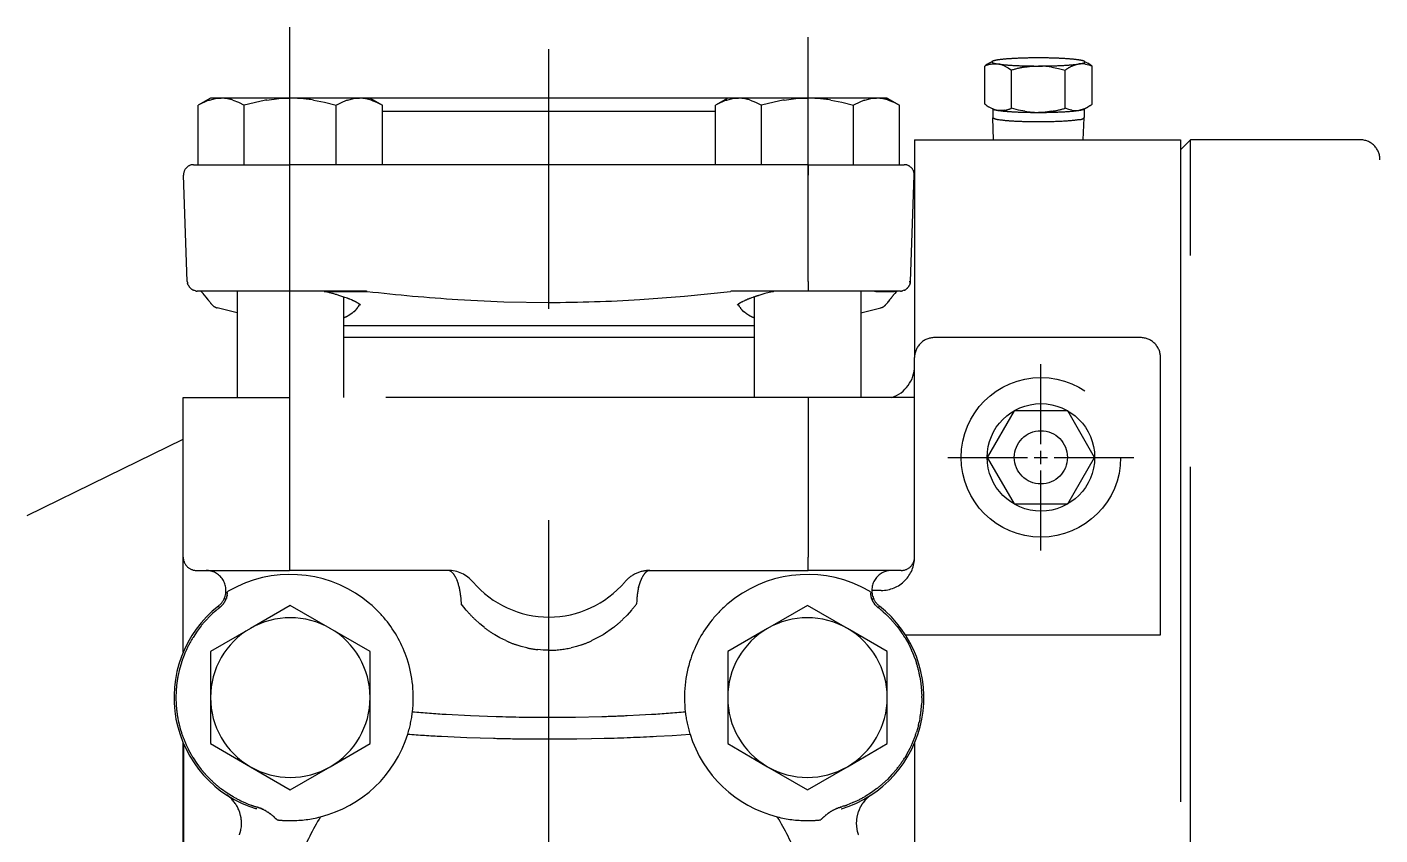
# Model space of a CAD drawing. Header units: inches. Extents: x 402 to 1066, y -128 to 290.
# Drawn here: x 688.72 to 696.73, y 230.19 to 234.97 of the extents above; entities that cross this region are included whole.
import ezdxf

# ---------------------------------------------------------------- set-up
doc = ezdxf.new("R2010")
doc.units = ezdxf.units.IN
doc.header["$MEASUREMENT"] = 0
doc.linetypes.add('HIDDEN', pattern=[0.375, 0.25, -0.125])
doc.layers.get('0').update_dxf_attribs({"color": 10})

msp = doc.modelspace()

# ---------------------------------------------------------------- linework, layer by layer
at = {"color": 1, "linetype": 'HIDDEN', "ltscale": 10}
for p, q in [((690.2746, 234.97273), (690.2746, 232.46134)), ((691.80913, 229.55516), (691.80913, 234.84246)), ((693.34367, 233.46814), (693.34367, 234.91293)), ((694.43401, 234.77), (694.41409, 234.75867)), ((694.97851, 234.77), (694.99844, 234.75867)), ((695.00488, 234.75487), (694.99844, 234.75867)), ((694.39472, 234.74646), (694.38822, 234.74185)), ((694.38822, 234.51649), (694.38822, 234.74185)), ((694.4011, 234.75073), (694.39472, 234.74646)), ((694.42758, 234.75382), (694.44786, 234.75572)), ((694.44786, 234.75572), (694.46773, 234.75436)), ((694.50789, 234.7417), (694.52706, 234.73133)), ((694.52706, 234.73133), (694.54724, 234.71785)), ((694.54724, 234.49248), (694.54724, 234.71785)), ((694.62594, 234.73576), (694.66652, 234.74071)), ((694.66652, 234.74071), (694.70627, 234.74236)), ((694.78658, 234.73576), (694.82492, 234.72828)), ((694.82492, 234.72828), (694.86528, 234.71785)), ((694.86528, 234.49248), (694.86528, 234.71785)), ((694.90463, 234.7417), (694.92492, 234.74971)), ((694.92492, 234.74971), (694.94479, 234.75436)), ((694.98495, 234.75382), (695.00412, 234.74924)), ((695.00412, 234.74924), (695.0243, 234.74185)), ((695.01143, 234.75073), (695.00488, 234.75487)), ((695.0243, 234.51649), (695.0243, 234.74185)), ((689.80636, 234.55224), (689.73332, 234.51007)), ((689.80074, 234.54088), (689.83554, 234.54942)), ((689.86963, 234.55224), (689.80636, 234.55224)), ((689.83554, 234.54942), (689.86963, 234.55224)), ((690.27853, 234.55224), (689.86963, 234.55224)), ((689.93851, 234.54087), (689.97135, 234.52801)), ((689.97135, 234.52801), (690.00593, 234.51007)), ((690.14076, 234.54088), (690.21035, 234.54942)), ((690.21035, 234.54942), (690.27853, 234.55224)), ((690.68744, 234.55224), (690.27853, 234.55224)), ((690.41631, 234.54087), (690.48198, 234.52801)), ((690.48198, 234.52801), (690.55114, 234.51007)), ((690.61856, 234.54088), (690.65335, 234.54942)), ((690.65335, 234.54942), (690.68744, 234.55224)), ((690.7507, 234.55224), (690.68744, 234.55224)), ((690.7507, 234.55224), (690.82374, 234.51007)), ((692.86757, 234.55224), (690.7507, 234.55224)), ((690.75633, 234.54088), (690.78917, 234.52801)), ((690.78917, 234.52801), (690.82374, 234.51007)), ((692.86757, 234.55224), (692.79453, 234.51007)), ((692.86194, 234.54088), (692.89674, 234.54942)), ((692.93083, 234.55224), (692.86757, 234.55224)), ((692.89674, 234.54942), (692.93083, 234.55224)), ((693.33974, 234.55224), (692.93083, 234.55224)), ((692.99972, 234.54087), (693.03256, 234.52801)), ((693.03256, 234.52801), (693.06713, 234.51007)), ((693.20196, 234.54088), (693.27156, 234.54942)), ((693.27156, 234.54942), (693.33974, 234.55224)), ((693.74864, 234.55224), (693.33974, 234.55224)), ((693.47752, 234.54087), (693.54319, 234.52801)), ((693.54319, 234.52801), (693.61234, 234.51007)), ((693.67976, 234.54088), (693.71456, 234.54942)), ((693.71456, 234.54942), (693.74864, 234.55224)), ((693.8119, 234.55224), (693.74864, 234.55224)), ((693.8119, 234.55224), (693.88494, 234.51007)), ((693.81753, 234.54087), (693.85037, 234.52801)), ((693.85037, 234.52801), (693.88494, 234.51007)), ((689.73332, 234.15877), (689.73332, 234.51007)), ((690.00593, 234.15877), (690.00593, 234.51007)), ((690.55114, 234.15877), (690.55114, 234.51007)), ((690.82374, 234.15877), (690.82374, 234.51007)), ((692.79453, 234.47354), (690.82374, 234.47354)), ((692.79453, 234.15877), (692.79453, 234.51007)), ((693.06713, 234.15877), (693.06713, 234.51007)), ((693.61234, 234.15877), (693.61234, 234.51007)), ((693.88494, 234.15877), (693.88494, 234.51007)), ((694.39471, 234.51189), (694.38822, 234.51649)), ((694.40107, 234.50762), (694.39471, 234.51189)), ((694.43401, 234.48834), (694.41409, 234.49967)), ((694.42761, 234.49262), (694.41409, 234.49967)), ((694.4408, 234.48704), (694.42761, 234.49262)), ((694.43634, 234.4872), (694.43634, 234.4371)), ((694.4876, 234.47862), (694.46773, 234.47998)), ((694.50787, 234.48051), (694.4876, 234.47862)), ((694.58761, 234.48205), (694.54724, 234.49248)), ((694.62595, 234.47457), (694.58761, 234.48205)), ((694.74599, 234.46961), (694.70627, 234.46797)), ((694.78654, 234.47456), (694.74599, 234.46961)), ((694.88547, 234.48509), (694.86528, 234.49248)), ((694.90463, 234.48051), (694.88547, 234.48509)), ((694.95819, 234.48275), (694.94479, 234.47998)), ((694.97172, 234.48704), (694.95819, 234.48275)), ((694.97618, 234.4872), (694.97618, 234.4371)), ((694.97851, 234.48834), (694.99844, 234.49967)), ((695.00489, 234.50347), (694.99844, 234.49967)), ((695.01144, 234.50762), (695.00489, 234.50347)), ((694.44052, 234.30632), (694.43644, 234.43647)), ((694.972, 234.30632), (694.97609, 234.43647)), ((693.97322, 234.30632), (693.97322, 233.0177)), ((693.97322, 234.30632), (695.54711, 234.30632)), ((695.54711, 234.24729), (695.60613, 234.30632)), ((695.54711, 234.30632), (695.54711, 234.24729)), ((695.60613, 229.8706), (695.60613, 234.30632)), ((696.60948, 234.30632), (695.60613, 234.30632)), ((695.54711, 234.24729), (695.54711, 232.88982)), ((689.70616, 234.15877), (689.73332, 234.15877)), ((689.73332, 234.15877), (689.83383, 234.15877)), ((689.83383, 234.15877), (690.00593, 234.15877)), ((690.00593, 234.15877), (690.2746, 234.15877)), ((690.2746, 234.15877), (690.2746, 234.09769)), ((690.55114, 234.15877), (690.2746, 234.15877)), ((690.82374, 234.15877), (690.55114, 234.15877)), ((692.79453, 234.15877), (690.82374, 234.15877)), ((693.06713, 234.15877), (692.79453, 234.15877)), ((693.34367, 234.15877), (693.06713, 234.15877)), ((693.34367, 234.15877), (693.61234, 234.15877)), ((693.34367, 234.15877), (693.34367, 234.09769)), ((693.61234, 234.15877), (693.78443, 234.15877)), ((693.78443, 234.15877), (693.88494, 234.15877)), ((693.88494, 234.15877), (693.91211, 234.15877)), ((689.66916, 233.46814), (689.64718, 234.09769)), ((693.94911, 233.46814), (693.9711, 234.09769)), ((689.6726, 233.45114), (689.67073, 233.45713)), ((689.67471, 233.44621), (689.6726, 233.45114)), ((689.68413, 233.43209), (689.68032, 233.43685)), ((689.68763, 233.42842), (689.68413, 233.43209)), ((689.71086, 233.41409), (689.70582, 233.41606)), ((689.71697, 233.41239), (689.71086, 233.41409)), ((689.77201, 233.41117), (689.72815, 233.41117)), ((689.75128, 233.40908), (689.74944, 233.41117)), ((689.75316, 233.40692), (689.75128, 233.40908)), ((689.86062, 233.41117), (689.77201, 233.41117)), ((690.2746, 233.41117), (689.86062, 233.41117)), ((689.96375, 233.41117), (689.96375, 233.28232)), ((690.2746, 233.46814), (690.2746, 233.44487)), ((690.2746, 233.44487), (690.2746, 233.43609)), ((690.2746, 233.43609), (690.2746, 233.42833)), ((690.2746, 233.42833), (690.2746, 233.41658)), ((690.2746, 233.41658), (690.2746, 233.41388)), ((690.2746, 233.41388), (690.2746, 233.41117)), ((690.46334, 233.41117), (690.2746, 233.41117)), ((690.67894, 233.41117), (690.46334, 233.41117)), ((690.46551, 233.41115), (690.46334, 233.41117)), ((690.46774, 233.41105), (690.46551, 233.41115)), ((690.47445, 233.41041), (690.47225, 233.41068)), ((690.47618, 233.41014), (690.47445, 233.41041)), ((690.48307, 233.4086), (690.47997, 233.40936)), ((690.48613, 233.40785), (690.48307, 233.4086)), ((690.48344, 233.40911), (690.48527, 233.40942)), ((690.48527, 233.40942), (690.73344, 233.40942)), ((692.61098, 233.38137), (692.88483, 233.40942)), ((693.15493, 233.41117), (692.93933, 233.41117)), ((693.13084, 233.40752), (693.08647, 233.3958)), ((693.13648, 233.40909), (693.13813, 233.40932)), ((693.14642, 233.4107), (693.14307, 233.41026)), ((693.34367, 233.41117), (693.15493, 233.41117)), ((693.34367, 233.46814), (693.34367, 233.44487)), ((693.34367, 233.44487), (693.34367, 233.43609)), ((693.34367, 233.43609), (693.34367, 233.42833)), ((693.34367, 233.42833), (693.34367, 233.41658)), ((693.34367, 233.41658), (693.34367, 233.41388)), ((693.34367, 233.41388), (693.34367, 233.41117)), ((693.75765, 233.41117), (693.34367, 233.41117)), ((693.65452, 233.41117), (693.65452, 233.28232)), ((693.74894, 233.40908), (693.75532, 233.40942)), ((693.75532, 233.40942), (693.85229, 233.40942)), ((693.84626, 233.41117), (693.75765, 233.41117)), ((693.86883, 233.41117), (693.84626, 233.41117)), ((693.85642, 233.39685), (693.84913, 233.38826)), ((693.85022, 233.41039), (693.85229, 233.40942)), ((693.86499, 233.40678), (693.85642, 233.39685)), ((693.89012, 233.41117), (693.86883, 233.41117)), ((693.90626, 233.41371), (693.9012, 233.41237)), ((693.91223, 233.41596), (693.90626, 233.41371)), ((693.92628, 233.42456), (693.92179, 233.42124)), ((693.93047, 233.42825), (693.92628, 233.42456)), ((693.94078, 233.46814), (693.94541, 233.46814)), ((693.94596, 233.45194), (693.94343, 233.44595)), ((693.94541, 233.46814), (693.94702, 233.46814)), ((693.94751, 233.45702), (693.94596, 233.45194)), ((693.94702, 233.46814), (693.94911, 233.46814)), ((689.78216, 233.37257), (689.76894, 233.38851)), ((689.79306, 233.35906), (689.78216, 233.37257)), ((689.80489, 233.34398), (689.80154, 233.3483)), ((689.80764, 233.34041), (689.80489, 233.34398)), ((689.82074, 233.32508), (689.81252, 233.334)), ((690.58432, 233.37978), (690.56647, 233.38553)), ((690.60114, 233.374), (690.58432, 233.37978)), ((690.59331, 233.37674), (690.59331, 233.13574)), ((690.60996, 233.37081), (690.60166, 233.37381)), ((690.61697, 233.36819), (690.60996, 233.37081)), ((690.64108, 233.35844), (690.63155, 233.36244)), ((690.65144, 233.35381), (690.64108, 233.35844)), ((690.67678, 233.34071), (690.67408, 233.34228)), ((690.67961, 233.33902), (690.67678, 233.34071)), ((690.68615, 233.33476), (690.68401, 233.33621)), ((690.68797, 233.33347), (690.68615, 233.33476)), ((690.69238, 233.33004), (690.69154, 233.33073)), ((690.69308, 233.32943), (690.69238, 233.33004)), ((690.6945, 233.32808), (690.69437, 233.3282)), ((690.69467, 233.32789), (690.6945, 233.32808)), ((691.27021, 233.3613), (691.54171, 233.34845)), ((691.54171, 233.34845), (691.80913, 233.34419)), ((692.34806, 233.3613), (692.61098, 233.38137)), ((692.92355, 233.32784), (692.92352, 233.32781)), ((692.9236, 233.32789), (692.92355, 233.32784)), ((692.92461, 233.32889), (692.9239, 233.32822)), ((692.92513, 233.32937), (692.92461, 233.32889)), ((692.93207, 233.33473), (692.93024, 233.33343)), ((692.93418, 233.33616), (692.93207, 233.33473)), ((692.94343, 233.34183), (692.93867, 233.33901)), ((692.94983, 233.34539), (692.94343, 233.34183)), ((692.96242, 233.35173), (692.95773, 233.34945)), ((692.96656, 233.35368), (692.96242, 233.35173)), ((692.98057, 233.35988), (692.9761, 233.35796)), ((692.98642, 233.36232), (692.98057, 233.35988)), ((693.00882, 233.37099), (693.00093, 233.36805)), ((693.01661, 233.37381), (693.00882, 233.37099)), ((693.02496, 233.37674), (693.02496, 233.13574)), ((693.08647, 233.3958), (693.05107, 233.3853)), ((693.80822, 233.33726), (693.80575, 233.334)), ((693.81071, 233.34051), (693.80822, 233.33726)), ((693.82011, 233.35261), (693.81655, 233.34807)), ((693.82494, 233.35872), (693.82011, 233.35261)), ((689.96375, 233.28232), (689.84503, 233.31199)), ((689.96375, 233.28232), (689.96375, 232.78162)), ((693.65452, 233.28232), (693.77324, 233.31199)), ((693.65452, 233.28232), (693.65452, 232.78162)), ((693.775, 233.31247), (693.77324, 233.31199)), ((690.59331, 233.20771), (693.02496, 233.20771)), ((690.59331, 233.13574), (690.59331, 232.78162)), ((693.02496, 233.13574), (690.59331, 233.13574)), ((693.02496, 233.13574), (693.02496, 232.78162)), ((694.44539, 233.13574), (694.09127, 233.13574)), ((695.31103, 233.13574), (694.44539, 233.13574)), ((693.97322, 232.96852), (693.97322, 233.0177)), ((695.42907, 231.37861), (695.42907, 233.0177)), ((693.97322, 232.78162), (693.97322, 232.96852)), ((694.72082, 232.50619), (694.72082, 232.97836)), ((695.54711, 232.88982), (695.54711, 229.87977)), ((689.64505, 232.78162), (690.2746, 232.78162)), ((689.64505, 232.53569), (689.64505, 232.78162)), ((693.34367, 232.78162), (690.2746, 232.78162)), ((690.2746, 232.78162), (690.2746, 232.46134)), ((693.97322, 232.78162), (693.34367, 232.78162)), ((693.34367, 232.78162), (693.34367, 232.65374)), ((693.97322, 232.52261), (693.97322, 232.78162)), ((694.5618, 232.70293), (694.40278, 232.4275)), ((694.87984, 232.70293), (694.5618, 232.70293)), ((695.03886, 232.4275), (694.87984, 232.70293)), ((693.34367, 232.65374), (693.34367, 231.83729)), ((689.19737, 232.31674), (689.64505, 232.53569)), ((689.64505, 231.83729), (689.64505, 232.53569)), ((693.97322, 231.83729), (693.97322, 232.52261)), ((690.2746, 232.46134), (690.2746, 231.83729)), ((694.72082, 232.38815), (694.72082, 232.46684)), ((694.16996, 232.4275), (694.64212, 232.4275)), ((694.40278, 232.4275), (694.5618, 232.15207)), ((694.68148, 232.4275), (694.76017, 232.4275)), ((694.79951, 232.4275), (694.87821, 232.4275)), ((694.87821, 232.4275), (695.27168, 232.4275)), ((694.87984, 232.15207), (695.03886, 232.4275)), ((688.72079, 232.08374), (689.19737, 232.31674)), ((694.72082, 231.87664), (694.72082, 232.3488)), ((694.5618, 232.15207), (694.87984, 232.15207)), ((689.64505, 231.72866), (689.64505, 231.83729)), ((690.2746, 231.83729), (690.2746, 231.80535)), ((690.2746, 231.80535), (690.2746, 231.79324)), ((693.34367, 231.8209), (693.34367, 231.83729)), ((693.34367, 231.80535), (693.34367, 231.8209)), ((693.34367, 231.78249), (693.34367, 231.80535)), ((689.64505, 231.61248), (689.64505, 231.72866)), ((689.72374, 231.75859), (689.78002, 231.75859)), ((689.78002, 231.75859), (690.2746, 231.75859)), ((690.2746, 231.79324), (690.2746, 231.78249)), ((690.2746, 231.78249), (690.2746, 231.76616)), ((690.2746, 231.76616), (690.2746, 231.76238)), ((690.2746, 231.76238), (690.2746, 231.75859)), ((691.21111, 231.75859), (690.2746, 231.75859)), ((691.25657, 231.71901), (691.26587, 231.69886)), ((692.39494, 231.75587), (692.40716, 231.75859)), ((692.40716, 231.75859), (693.34367, 231.75859)), ((693.34367, 231.77337), (693.34367, 231.78249)), ((693.34367, 231.76616), (693.34367, 231.77337)), ((693.34367, 231.75859), (693.34367, 231.76616)), ((693.83825, 231.75859), (693.34367, 231.75859)), ((693.89453, 231.75859), (693.83825, 231.75859)), ((692.33971, 231.65865), (692.35235, 231.69886)), ((693.77649, 231.64055), (693.7202, 231.64055)), ((689.64505, 231.27573), (689.64505, 231.61248)), ((689.87212, 231.54928), (689.87734, 231.55488)), ((689.87734, 231.55488), (689.88264, 231.5613)), ((689.88734, 231.56776), (689.88931, 231.57073)), ((689.88931, 231.57073), (689.89162, 231.57449)), ((689.89361, 231.57795), (689.89445, 231.57949)), ((689.89445, 231.57949), (689.89548, 231.58147)), ((689.89973, 231.59075), (689.89939, 231.58992)), ((689.8999, 231.59117), (689.89973, 231.59075)), ((689.90044, 231.59258), (689.90038, 231.59242)), ((689.9005, 231.59273), (689.90044, 231.59258)), ((689.90074, 231.59336), (689.90062, 231.59305)), ((689.90085, 231.59368), (689.90074, 231.59336)), ((689.90118, 231.59462), (689.90108, 231.59431)), ((689.90129, 231.59494), (689.90118, 231.59462)), ((689.90182, 231.59659), (689.90171, 231.59622)), ((689.90191, 231.59686), (689.90182, 231.59659)), ((689.90227, 231.59813), (689.9021, 231.5975)), ((689.90246, 231.59879), (689.90227, 231.59813)), ((689.90295, 231.60074), (689.90279, 231.60009)), ((689.9031, 231.60139), (689.90295, 231.60074)), ((689.90388, 231.60532), (689.90365, 231.60402)), ((689.9041, 231.60666), (689.90388, 231.60532)), ((689.90453, 231.61018), (689.90445, 231.60932)), ((689.90458, 231.61065), (689.90453, 231.61018)), ((689.90464, 231.62539), (689.90483, 231.62237)), ((689.90477, 231.61309), (689.9047, 231.61199)), ((689.90486, 231.61467), (689.90477, 231.61309)), ((689.90483, 231.62237), (689.90491, 231.62003)), ((691.28683, 231.6122), (691.2898, 231.56186)), ((691.30541, 231.54157), (691.2898, 231.56186)), ((693.71344, 231.62237), (693.71336, 231.62003)), ((693.71341, 231.61467), (693.7135, 231.61309)), ((693.71363, 231.62539), (693.71344, 231.62237)), ((693.7135, 231.61309), (693.71358, 231.61199)), ((693.71369, 231.61065), (693.71374, 231.61019)), ((693.71374, 231.61019), (693.71382, 231.60932)), ((693.71417, 231.60666), (693.71439, 231.60532)), ((693.71439, 231.60532), (693.71462, 231.60402)), ((693.71517, 231.60139), (693.71532, 231.60074)), ((693.71532, 231.60074), (693.71548, 231.60009)), ((693.71581, 231.59879), (693.716, 231.59813)), ((693.716, 231.59813), (693.71617, 231.5975)), ((693.71636, 231.59686), (693.71644, 231.5966)), ((693.71644, 231.5966), (693.71656, 231.59622)), ((693.71698, 231.59494), (693.71706, 231.59472)), ((693.71706, 231.59472), (693.7172, 231.59431)), ((693.71742, 231.59368), (693.71753, 231.59336)), ((693.71753, 231.59336), (693.71765, 231.59305)), ((693.71777, 231.59273), (693.71782, 231.59258)), ((693.71782, 231.59258), (693.71788, 231.59242)), ((693.71837, 231.59117), (693.7188, 231.59011)), ((693.7188, 231.59011), (693.71939, 231.58869)), ((693.72335, 231.58043), (693.7228, 231.58149)), ((693.72372, 231.57972), (693.72335, 231.58043)), ((693.72571, 231.57613), (693.72467, 231.57797)), ((693.72665, 231.57451), (693.72571, 231.57613)), ((693.74046, 231.55537), (693.73561, 231.56128)), ((693.74615, 231.54925), (693.74046, 231.55537)), ((689.81914, 231.50357), (689.80615, 231.49124)), ((689.83258, 231.51568), (689.81914, 231.50357)), ((689.84992, 231.53038), (689.84626, 231.52736)), ((689.85321, 231.53305), (689.84992, 231.53038)), ((689.85493, 231.54538), (689.85303, 231.5478)), ((689.85635, 231.54358), (689.85493, 231.54538)), ((689.86023, 231.53866), (689.85635, 231.54358)), ((689.86634, 231.54378), (689.86807, 231.54535)), ((689.86807, 231.54535), (689.86927, 231.54648)), ((690.27889, 231.55192), (690.04281, 231.41561)), ((690.51497, 231.41561), (690.27889, 231.55192)), ((691.31987, 231.52395), (691.30541, 231.54157)), ((692.27228, 231.49471), (692.24734, 231.46951)), ((692.2984, 231.52394), (692.27228, 231.49471)), ((693.33938, 231.55192), (693.1033, 231.41561)), ((693.57546, 231.41561), (693.33938, 231.55192)), ((693.74972, 231.5458), (693.74901, 231.54647)), ((693.75046, 231.54511), (693.74972, 231.5458)), ((693.75157, 231.5441), (693.7512, 231.54445)), ((693.75194, 231.54378), (693.75157, 231.5441)), ((693.76192, 231.54358), (693.75804, 231.53866)), ((693.76334, 231.54538), (693.76192, 231.54358)), ((693.76524, 231.5478), (693.76334, 231.54538)), ((693.76537, 231.53281), (693.7693, 231.5296)), ((693.7693, 231.5296), (693.77261, 231.52686)), ((693.78687, 231.51465), (693.80085, 231.50198)), ((693.80085, 231.50198), (693.81438, 231.48901)), ((689.72704, 231.39876), (689.70289, 231.36233)), ((689.75063, 231.43002), (689.72704, 231.39876)), ((690.04281, 231.41561), (689.80673, 231.27931)), ((690.75106, 231.27931), (690.51497, 231.41561)), ((691.39988, 231.44314), (691.37092, 231.46951)), ((691.42719, 231.42081), (691.39988, 231.44314)), ((692.19108, 231.42081), (692.1294, 231.37819)), ((693.1033, 231.41561), (692.86722, 231.27931)), ((693.81154, 231.27931), (693.57546, 231.41561)), ((693.86973, 231.42739), (693.88275, 231.41044)), ((693.88275, 231.41044), (693.89441, 231.39426)), ((691.51934, 231.36069), (691.48841, 231.37848)), ((691.55421, 231.34323), (691.51934, 231.36069)), ((691.64506, 231.30945), (691.61493, 231.31888)), ((692.00333, 231.31887), (691.97191, 231.30908)), ((692.1294, 231.37819), (692.06406, 231.34323)), ((693.91704, 231.35963), (693.93863, 231.32158)), ((693.91888, 231.37861), (694.45879, 231.37861)), ((693.93863, 231.32158), (693.95587, 231.28633)), ((694.45879, 231.37861), (695.42907, 231.37861)), ((689.65518, 231.26983), (689.64764, 231.25117)), ((689.66373, 231.28923), (689.65518, 231.26983)), ((689.80673, 231.27931), (689.80673, 231.00671)), ((690.75106, 231.00671), (690.75106, 231.27931)), ((691.67816, 231.30102), (691.64506, 231.30945)), ((691.77473, 231.28743), (691.74318, 231.29011)), ((691.80913, 231.28643), (691.77473, 231.28743)), ((691.97191, 231.30908), (691.9401, 231.30102)), ((692.86722, 231.27931), (692.86722, 231.00671)), ((693.81154, 231.00671), (693.81154, 231.27931)), ((693.97182, 231.24808), (693.97842, 231.23004)), ((689.62298, 231.17411), (689.61346, 231.131)), ((689.63388, 231.21213), (689.62298, 231.17411)), ((693.97842, 231.23004), (693.98537, 231.20905)), ((689.60585, 231.07928), (689.60482, 231.06896)), ((689.60706, 231.0897), (689.60585, 231.07928)), ((694.00522, 231.12871), (694.01116, 231.08997)), ((694.01116, 231.08997), (694.01514, 231.04646)), ((689.60322, 231.0482), (689.60196, 231.00419)), ((689.60196, 231.00419), (689.60327, 230.96467)), ((689.80673, 231.00671), (689.80673, 230.73411)), ((690.75106, 230.73411), (690.75106, 231.00671)), ((692.86722, 231.00671), (692.86722, 230.73411)), ((693.81154, 230.73411), (693.81154, 231.00671)), ((694.01632, 231.00518), (694.01597, 230.98473)), ((694.01604, 231.02581), (694.01617, 231.02069)), ((694.01617, 231.02069), (694.01626, 231.0155)), ((694.01597, 230.98473), (694.01498, 230.96389)), ((689.61359, 230.88175), (689.61536, 230.87266)), ((689.61536, 230.87266), (689.61774, 230.86134)), ((689.62252, 230.84106), (689.62789, 230.82105)), ((691.20217, 230.90772), (691.34559, 230.90021)), ((691.34559, 230.90021), (691.49636, 230.89471)), ((691.80916, 230.89026), (691.96752, 230.89139)), ((691.96752, 230.89139), (692.12194, 230.89472)), ((692.27249, 230.9002), (692.34471, 230.90369)), ((692.34471, 230.90369), (692.41613, 230.90772)), ((693.99586, 230.84156), (693.99047, 230.82149)), ((694.00256, 230.87091), (694.0006, 230.86166)), ((694.00471, 230.88187), (694.00256, 230.87091)), ((689.62789, 230.82105), (689.63396, 230.80093)), ((691.17279, 230.77766), (691.32312, 230.77081)), ((691.32312, 230.77081), (691.48119, 230.7658)), ((691.64394, 230.76275), (691.72881, 230.76197)), ((691.72881, 230.76197), (691.80916, 230.76173)), ((691.9744, 230.76276), (692.06108, 230.76412)), ((692.06108, 230.76412), (692.13712, 230.7658)), ((692.44552, 230.77766), (692.53933, 230.78312)), ((692.53933, 230.78312), (692.64431, 230.79048)), ((693.99047, 230.82149), (693.98453, 230.80175)), ((689.64505, 230.03249), (689.64505, 230.73769)), ((689.64898, 228.22433), (689.64898, 230.7286)), ((689.66417, 230.7232), (689.67375, 230.70333)), ((689.67375, 230.70333), (689.68282, 230.68589)), ((689.80673, 230.73411), (690.04281, 230.5978)), ((690.51497, 230.5978), (690.75106, 230.73411)), ((692.86722, 230.73411), (693.1033, 230.5978)), ((693.57546, 230.5978), (693.81154, 230.73411)), ((693.94566, 230.70559), (693.9363, 230.68744)), ((693.95467, 230.72447), (693.94566, 230.70559)), ((693.97322, 230.73769), (693.97322, 228.21524)), ((689.70377, 230.6497), (689.72562, 230.61668)), ((689.72562, 230.61668), (689.75218, 230.58149)), ((690.04281, 230.5978), (690.27889, 230.4615)), ((690.27889, 230.4615), (690.51497, 230.5978)), ((693.1033, 230.5978), (693.33938, 230.4615)), ((693.33938, 230.4615), (693.57546, 230.5978)), ((693.9211, 230.66052), (693.91572, 230.65164)), ((693.92629, 230.66939), (693.9211, 230.66052)), ((689.7791, 230.55015), (689.79334, 230.53502)), ((689.79334, 230.53502), (689.80789, 230.5205)), ((693.83967, 230.55068), (693.81248, 230.52253)), ((693.86802, 230.58389), (693.83967, 230.55068)), ((689.87084, 230.46658), (689.90452, 230.44271)), ((689.90452, 230.44271), (689.93975, 230.42085)), ((693.71804, 230.44559), (693.68104, 230.42232)), ((693.7499, 230.46846), (693.71804, 230.44559)), ((689.90267, 230.43), (689.90189, 230.43052)), ((689.90345, 230.42948), (689.90267, 230.43)), ((689.91782, 230.41876), (689.905, 230.42843)), ((689.92851, 230.40919), (689.91782, 230.41876)), ((690.01366, 230.3839), (690.03035, 230.37705)), ((690.03035, 230.37705), (690.04727, 230.37063)), ((690.06432, 230.36468), (690.06883, 230.36318)), ((690.06883, 230.36318), (690.07289, 230.36187)), ((690.08363, 230.35854), (690.08446, 230.35827)), ((690.08446, 230.35827), (690.08575, 230.35785)), ((690.0868, 230.35748), (690.08733, 230.3573)), ((690.08733, 230.3573), (690.08786, 230.35711)), ((690.0889, 230.35674), (690.08943, 230.35655)), ((690.08943, 230.35655), (690.08995, 230.35637)), ((690.09415, 230.35484), (690.09623, 230.35405)), ((690.09623, 230.35405), (690.09831, 230.35324)), ((693.52412, 230.35484), (693.52671, 230.35579)), ((693.52671, 230.35579), (693.52832, 230.35637)), ((693.52937, 230.35674), (693.52982, 230.3569)), ((693.52982, 230.3569), (693.53042, 230.35711)), ((693.53147, 230.35748), (693.532, 230.35766)), ((693.532, 230.35766), (693.53252, 230.35785)), ((693.53464, 230.35854), (693.5357, 230.35887)), ((693.5357, 230.35887), (693.53678, 230.35919)), ((693.54976, 230.36329), (693.54574, 230.36199)), ((693.55466, 230.36491), (693.54976, 230.36329)), ((693.59011, 230.37792), (693.5724, 230.37114)), ((693.60734, 230.38506), (693.59011, 230.37792)), ((693.65188, 230.35789), (693.64455, 230.34215)), ((693.67882, 230.39765), (693.66857, 230.38484)), ((693.69203, 230.41135), (693.67882, 230.39765)), ((693.70894, 230.42537), (693.70546, 230.42275)), ((693.71254, 230.42793), (693.70894, 230.42537)), ((693.71523, 230.42975), (693.7146, 230.42933)), ((693.71585, 230.43016), (693.71523, 230.42975)), ((693.7162, 230.4304), (693.71616, 230.43036)), ((693.71625, 230.43043), (693.7162, 230.4304)), ((693.71633, 230.43048), (693.7163, 230.43046)), ((693.71638, 230.43051), (693.71633, 230.43048)), ((689.98442, 230.30897), (689.97972, 230.32587)), ((689.98729, 230.2944), (689.98442, 230.30897)), ((690.10244, 230.35157), (690.10448, 230.35071)), ((690.10448, 230.35071), (690.10654, 230.34983)), ((690.11063, 230.34802), (690.11308, 230.34689)), ((690.11308, 230.34689), (690.11467, 230.34614)), ((690.12267, 230.34219), (690.12689, 230.33996)), ((690.12689, 230.33996), (690.13052, 230.33797)), ((690.13824, 230.3335), (690.1418, 230.33132)), ((690.1418, 230.33132), (690.14581, 230.32878)), ((690.15322, 230.32382), (690.15648, 230.32154)), ((690.15648, 230.32154), (690.16048, 230.31864)), ((690.16757, 230.31322), (690.17124, 230.31028)), ((690.17124, 230.31028), (690.17448, 230.3076)), ((690.18779, 230.29572), (690.19466, 230.28896)), ((690.19466, 230.28896), (690.20033, 230.28304)), ((693.43048, 230.29572), (693.43753, 230.3022)), ((693.43753, 230.3022), (693.44378, 230.3076)), ((693.4507, 230.31322), (693.45399, 230.31578)), ((693.45399, 230.31578), (693.4578, 230.31864)), ((693.46504, 230.32382), (693.46845, 230.32614)), ((693.46845, 230.32614), (693.47246, 230.32878)), ((693.48003, 230.3335), (693.48385, 230.33575)), ((693.48385, 230.33575), (693.48775, 230.33797)), ((693.4956, 230.34219), (693.49928, 230.34404)), ((693.49928, 230.34404), (693.5036, 230.34614)), ((693.50764, 230.34802), (693.50969, 230.34893)), ((693.50969, 230.34893), (693.51173, 230.34983)), ((693.51583, 230.35157), (693.51758, 230.35228)), ((693.51758, 230.35228), (693.51996, 230.35324)), ((693.64455, 230.34215), (693.63933, 230.32826)), ((689.98666, 230.22682), (689.98895, 230.24293)), ((689.98895, 230.24293), (689.98988, 230.26249)), ((693.6284, 230.26421), (693.62906, 230.24584)), ((693.62906, 230.24584), (693.63146, 230.22762))]:
    msp.add_line(p, q, dxfattribs=at)
for radius in [0.47217, 0.31804, 0.15739]:
    msp.add_circle((694.72082, 232.4275), radius, dxfattribs=at)
for centre, radius, start, end in [((694.53577, 234.54491), 0.24597, 119.65079, 123.197626), ((694.43495, 234.76603), 0.00408, 103.247859, 181.025751), ((694.43921, 234.77092), 0.0097, 210.774531, 247.989268), ((694.45491, 234.72998), 0.04515, 100.863337, 117.574427), ((694.46536, 234.83492), 0.07883, 247.80154, 257.264235), ((694.49775, 234.56186), 0.21857, 97.893332, 103.586595), ((694.50844, 235.02881), 0.27746, 257.413105, 261.563736), ((694.57696, 234.02588), 0.76037, 93.600298, 98.259669), ((694.66826, 232.8468), 1.94293, 91.657608, 94.103793), ((694.7045, 231.8394), 2.95097, 89.965818, 91.795155), ((694.70662, 231.74768), 3.04268, 88.232507, 90.006683), ((694.73399, 232.64257), 2.14737, 86.012751, 88.226012), ((694.81765, 233.8535), 0.93356, 82.172784, 85.967405), ((694.90594, 234.51527), 0.26594, 76.920833, 81.599403), ((694.9122, 234.98508), 0.23301, 278.040065, 282.982937), ((694.95285, 234.81686), 0.05999, 281.244134, 293.689941), ((694.95186, 234.71348), 0.06249, 64.754565, 76.807834), ((694.97565, 234.76821), 0.00641, 281.763973, 339.472068), ((694.97601, 234.76481), 0.00576, 11.469481, 64.257068), ((694.46169, 234.57098), 0.186, 100.569291, 113.265055), ((694.44627, 234.61626), 0.13975, 63.837162, 81.167018), ((694.59487, 235.67922), 0.93356, 262.172689, 265.967337), ((694.67854, 236.89015), 2.14737, 266.012655, 268.225944), ((694.74002, 234.05254), 0.69268, 99.47965, 106.159616), ((694.70591, 237.78504), 3.04268, 268.232412, 270.006615), ((694.70803, 237.69332), 2.95097, 269.96575, 271.795066), ((694.70593, 234.24615), 0.49621, 80.645847, 89.961556), ((694.74426, 236.68592), 1.94293, 271.657527, 274.103725), ((695.02047, 234.50617), 0.26248, 116.190207, 126.247169), ((694.83556, 235.50684), 0.76037, 273.60021, 278.259581), ((694.96324, 234.63149), 0.12424, 79.933998, 98.53718), ((694.83783, 234.4853), 0.31716, 53.990655, 56.814262), ((689.92069, 234.18919), 0.37158, 108.833219, 120.281026), ((689.86901, 234.33412), 0.21812, 71.419375, 89.838722), ((690.33655, 233.37339), 1.18379, 99.520365, 106.218117), ((690.27796, 233.70473), 0.84751, 80.604771, 89.961228), ((690.7385, 234.18919), 0.37158, 108.832925, 120.281039), ((690.68683, 234.33412), 0.21812, 71.419976, 89.838736), ((692.98189, 234.18919), 0.37158, 108.833219, 120.281026), ((692.93022, 234.33412), 0.21812, 71.419375, 89.838722), ((693.39776, 233.37339), 1.18379, 99.520365, 106.218117), ((693.33917, 233.70473), 0.84751, 80.604771, 89.961228), ((693.79971, 234.18919), 0.37158, 108.833219, 120.281026), ((693.74803, 234.33412), 0.21812, 71.419375, 89.838722), ((694.53578, 234.71345), 0.24599, 236.798249, 240.349141), ((694.45491, 234.52836), 0.04515, 242.425573, 259.136676), ((694.48776, 234.61116), 0.13271, 249.275891, 261.319782), ((694.49775, 234.69648), 0.21857, 256.413405, 262.106675), ((694.57696, 235.23246), 0.76037, 261.740345, 266.399708), ((694.47378, 234.66333), 0.18598, 280.561703, 293.26526), ((694.66826, 236.41154), 1.94293, 265.8962, 268.342399), ((694.7045, 237.41894), 2.95097, 268.204852, 270.034168), ((694.70659, 234.96418), 0.49621, 260.646592, 269.961481), ((694.70662, 237.51066), 3.04268, 269.99331, 271.767506), ((694.67252, 235.15773), 0.69262, 279.475703, 286.159664), ((694.73399, 236.61576), 2.14737, 271.773981, 273.98727), ((694.81765, 235.40483), 0.93356, 274.032588, 277.827236), ((694.92635, 234.60284), 0.12424, 259.935597, 278.537105), ((694.90594, 234.74306), 0.26594, 278.400597, 283.07916), ((694.95186, 234.54486), 0.06249, 283.192166, 295.245428), ((694.90419, 234.66448), 0.18986, 290.833679, 299.762362), ((694.83783, 234.77306), 0.31718, 303.187627, 306.009314), ((694.4707, 234.48699), 0.06057, 235.438836, 262.76195), ((694.59385, 235.27675), 0.85985, 261.251815, 266.273883), ((694.69118, 236.77739), 2.36365, 266.283527, 268.909598), ((694.70627, 237.47231), 3.05873, 268.874778, 271.125147), ((694.73146, 236.53651), 2.12263, 270.941217, 273.865535), ((694.8414, 235.06886), 0.651, 272.919643, 279.554468), ((694.95448, 234.45384), 0.02741, 259.431993, 322.367078), ((696.60948, 234.18828), 0.11804, 0, 90.000037), ((689.70616, 234.09975), 0.05902, 90.000037, 182.000077), ((693.91211, 234.09975), 0.05902, 357.999999, 90.000037), ((689.72182, 233.47003), 0.05269, 182.062232, 194.171939), ((689.73582, 233.47645), 0.06818, 206.325469, 215.509929), ((689.7319, 233.47399), 0.06353, 225.826397, 245.756021), ((689.72865, 233.46792), 0.05675, 258.129866, 269.498463), ((688.72876, 232.51335), 1.35937, 40.075947, 41.097522), ((690.46322, 233.27227), 0.13891, 80.86373, 89.946844), ((690.46248, 233.31954), 0.09167, 83.878071, 86.70652), ((690.46835, 233.36222), 0.04856, 76.160742, 80.708562), ((690.48247, 233.41961), 0.01055, 256.270524, 275.274405), ((690.13064, 231.97213), 1.47907, 72.862533, 76.092802), ((690.67809, 232.54129), 0.86989, 86.352006, 89.944426), ((691.95082, 243.97232), 10.63283, 263.425557, 266.329883), ((692.94135, 232.50512), 0.90606, 90.127379, 93.576345), ((693.55471, 231.70605), 1.75348, 103.7408, 103.989085), ((693.155, 233.27296), 0.13822, 90.030712, 99.158884), ((693.13584, 233.42086), 0.01179, 256.080884, 273.113791), ((693.15612, 233.32797), 0.08331, 99.016024, 102.469163), ((693.15454, 233.34145), 0.06973, 89.675959, 96.686601), ((693.75034, 233.45764), 0.04859, 253.005414, 268.347405), ((693.7598, 233.40675), 0.00521, 130.104136, 149.244757), ((693.75773, 233.40908), 0.0021, 92.429051, 127.924649), ((693.84618, 233.40043), 0.01075, 67.939073, 89.538713), ((693.84217, 233.46087), 0.05244, 281.117516, 288.625397), ((694.98359, 232.43269), 1.48328, 138.724927, 138.950392), ((693.89006, 233.46387), 0.05269, 270.063162, 282.201686), ((693.88414, 233.4781), 0.06819, 294.330784, 303.513891), ((693.88646, 233.47408), 0.06353, 313.832743, 333.7188), ((693.89616, 233.47008), 0.05299, 345.737177, 357.903991), ((688.89754, 232.64481), 1.14547, 37.890191, 38.575375), ((688.80075, 232.56808), 1.26899, 37.126115, 37.489942), ((689.86003, 233.36876), 0.05875, 228.032083, 251.657332), ((690.32777, 232.60389), 0.8172, 70.417878, 70.456182), ((690.36708, 232.71301), 0.70121, 67.842084, 69.122362), ((690.50641, 233.03926), 0.34637, 63.662725, 65.247917), ((690.52396, 233.07424), 0.30723, 62.019232, 63.70176), ((690.56547, 233.15184), 0.21922, 60.302996, 62.083381), ((690.75261, 233.27387), 0.08525, 147.806989, 150.715898), ((690.61162, 233.22737), 0.13072, 56.376088, 58.665144), ((690.7018, 233.30562), 0.02534, 143.146628, 147.351169), ((690.69129, 233.31348), 0.01221, 135.580103, 143.073558), ((690.6611, 233.34366), 0.03048, 314.775067, 324.223831), ((690.66662, 233.3396), 0.02363, 324.376817, 341.918358), ((690.63456, 233.25996), 0.09087, 51.682099, 53.999886), ((690.66899, 233.33863), 0.02107, 342.446434, 343.340569), ((690.65293, 233.28358), 0.06094, 50.690707, 51.458854), ((690.67656, 233.3106), 0.02504, 44.673761, 48.734018), ((690.68828, 233.32203), 0.00867, 41.79736, 42.511736), ((691.80782, 241.88511), 8.54092, 270.008842, 273.626581), ((692.92572, 233.32586), 0.00294, 138.470776, 139.211551), ((692.93194, 233.32022), 0.01133, 135.111689, 137.380937), ((692.9804, 233.26506), 0.08479, 126.267181, 130.681041), ((692.94926, 233.33862), 0.02105, 196.657992, 197.669406), ((692.9509, 233.33921), 0.02279, 197.847114, 216.53794), ((692.95635, 233.34297), 0.0294, 216.077572, 225.400084), ((693.00971, 233.22248), 0.13648, 121.373706, 123.605238), ((692.92774, 233.31414), 0.01121, 36.587838, 44.756304), ((692.91779, 233.30653), 0.02374, 32.507599, 36.996242), ((692.87114, 233.27712), 0.07889, 29.168299, 32.312256), ((693.0924, 233.07798), 0.30303, 116.384416, 118.063632), ((693.1516, 232.95414), 0.4403, 113.490021, 114.852009), ((693.2566, 232.69936), 0.7159, 110.924254, 112.173489), ((693.37034, 232.37), 1.06432, 107.456294, 109.411722), ((693.69803, 233.50915), 0.21121, 291.370054, 295.137572), ((693.75601, 233.37163), 0.06237, 300.591649, 322.884567), ((694.93603, 232.47652), 1.41875, 142.098207, 142.483963), ((695.00905, 232.41377), 1.51494, 139.965235, 141.409396), ((689.858, 233.36384), 0.05345, 252.06157, 255.954908), ((690.57458, 233.32571), 0.07418, 284.625269, 285.444578), ((690.57307, 233.33101), 0.07969, 285.480832, 289.468474), ((690.56695, 233.34795), 0.0977, 289.53485, 295.005524), ((690.55607, 233.37187), 0.12397, 294.892888, 297.173864), ((690.54501, 233.39344), 0.14822, 297.167361, 299.156039), ((690.52936, 233.42156), 0.1804, 299.147556, 300.832222), ((690.50687, 233.4593), 0.22433, 300.824286, 302.233832), ((690.4726, 233.51372), 0.28864, 302.226168, 303.361305), ((690.414, 233.60281), 0.39528, 303.354741, 304.210547), ((690.26681, 233.81919), 0.65697, 304.215734, 304.838446), ((688.91724, 235.75809), 3.01931, 304.839453, 304.977454), ((691.14633, 232.57234), 0.86885, 124.511754, 124.991875), ((690.62452, 233.33127), 0.05216, 304.495826, 308.409125), ((690.61922, 233.33797), 0.0607, 308.402199, 311.737589), ((690.61145, 233.3467), 0.07239, 311.729837, 314.502054), ((690.59988, 233.35848), 0.0889, 314.49339, 316.724987), ((690.5816, 233.37572), 0.11403, 316.715954, 318.428511), ((690.54834, 233.40525), 0.15851, 318.42027, 319.626051), ((690.46609, 233.47522), 0.26649, 319.620253, 320.31712), ((689.83276, 234.00072), 1.08944, 320.316297, 320.480511), ((690.64465, 233.32929), 0.03592, 322.574292, 326.363114), ((690.62755, 233.34071), 0.05648, 326.324999, 328.780291), ((690.53019, 233.39885), 0.16988, 329.031847, 330.643512), ((693.34099, 233.54341), 0.46118, 209.605558, 209.898901), ((693.03069, 233.36498), 0.10324, 209.895896, 211.237714), ((692.99095, 233.34085), 0.05675, 211.227673, 213.671747), ((692.97404, 233.32959), 0.03643, 213.666064, 217.401686), ((692.71068, 233.12222), 0.29878, 37.795071, 38.31786), ((693.45263, 233.69768), 0.64019, 217.799449, 218.052945), ((693.08142, 233.40713), 0.16878, 218.058259, 219.045221), ((693.02654, 233.36262), 0.09812, 219.048472, 220.77304), ((693.00382, 233.34304), 0.06813, 220.772289, 223.273286), ((692.99135, 233.33129), 0.051, 223.26789, 226.609328), ((692.98374, 233.32322), 0.0399, 226.600872, 230.854946), ((692.97898, 233.31737), 0.03236, 230.848772, 236.070164), ((692.69386, 232.89369), 0.47832, 55.155988, 56.061623), ((691.21873, 230.77384), 3.06091, 55.022942, 55.165523), ((693.54876, 234.1046), 1.00394, 235.032754, 235.46296), ((693.24338, 233.66101), 0.4654, 235.472154, 236.375829), ((693.16041, 233.53645), 0.31574, 236.397071, 237.414018), ((693.12146, 233.47555), 0.24344, 237.418662, 238.692998), ((693.09627, 233.43416), 0.19498, 238.697315, 240.231075), ((693.07887, 233.40377), 0.15997, 240.235241, 242.0321), ((693.06647, 233.38043), 0.13354, 242.035775, 244.124802), ((693.05761, 233.36219), 0.11326, 244.129897, 246.497384), ((693.04914, 233.34242), 0.09175, 246.425353, 251.97342), ((693.04446, 233.32852), 0.07709, 252.082286, 255.345962), ((694.09127, 233.0177), 0.11804, 90.000037, 180.000075), ((695.31103, 233.0177), 0.11804, 0, 90.000037), ((693.77649, 232.96852), 0.19674, 288.202635, 0), ((689.72374, 231.83729), 0.07869, 180.000075, 270.000106), ((693.77649, 231.83729), 0.19674, 269.999963, 0), ((693.89453, 231.83729), 0.07869, 269.999963, 0), ((689.78002, 231.64055), 0.11804, 336.424429, 90.000037), ((690.27889, 231.00671), 0.72792, 49.698885, 115.508827), ((691.20982, 231.7232), 0.03543, 44.50092, 87.905225), ((691.21111, 231.56186), 0.19674, 40.54162, 90.000037), ((691.16817, 231.676), 0.09831, 25.944762, 47.10635), ((692.40716, 231.56186), 0.19674, 114.729257, 139.458462), ((692.40716, 231.56186), 0.19674, 90.000037, 114.729257), ((692.51798, 231.63392), 0.17791, 145.153897, 158.591311), ((692.42691, 231.69658), 0.06736, 118.334012, 144.628874), ((693.33938, 231.00671), 0.72792, 64.491248, 130.301186), ((693.83825, 231.64055), 0.11804, 90.000037, 203.574937), ((690.27889, 231.00671), 0.72792, 115.508827, 120.991106), ((690.95774, 231.5785), 0.33081, 5.847815, 21.336323), ((691.80913, 232.07337), 0.59021, 220.541538, 319.458387), ((692.75981, 231.56083), 0.43134, 166.892846, 179.863334), ((693.33938, 231.00671), 0.72792, 59.008969, 64.491248), ((689.78002, 231.64055), 0.11804, 308.20423, 336.424429), ((689.77672, 231.64326), 0.13393, 322.268173, 325.684433), ((690.02534, 231.90502), 0.34051, 246.253594, 246.487562), ((696.05578, 245.7084), 15.40369, 246.402233, 246.41702), ((689.78245, 231.63928), 0.12696, 329.315873, 331.116626), ((689.78375, 231.63849), 0.12544, 332.965686, 336.609028), ((689.6854, 231.67831), 0.23152, 337.226216, 337.558005), ((689.79457, 231.63285), 0.11327, 338.407339, 339.085501), ((689.85066, 231.61167), 0.05331, 339.194967, 339.555167), ((689.83415, 231.61768), 0.07089, 340.210594, 340.752402), ((689.84104, 231.6153), 0.0636, 341.326102, 342.534019), ((689.83744, 231.61628), 0.06733, 343.230186, 343.800652), ((689.83128, 231.61791), 0.0737, 344.965142, 346.00747), ((689.82824, 231.61834), 0.07675, 347.244776, 349.246516), ((689.80642, 231.6179), 0.0985, 4.358136, 7.477835), ((689.82422, 231.61844), 0.08074, 351.610561, 353.513425), ((689.83045, 231.61764), 0.07446, 354.61157, 355.643339), ((689.812, 231.61825), 0.09292, 357.78955, 1.096299), ((690.27889, 231.00671), 0.72792, 39.208145, 49.698885), ((691.68317, 232.04289), 0.80487, 319.852308, 323.29805), ((693.33938, 231.00671), 0.72792, 130.301186, 140.791934), ((693.80649, 231.61825), 0.09314, 178.907463, 182.206581), ((693.78784, 231.61765), 0.07448, 184.356152, 185.387592), ((693.81188, 231.61789), 0.09853, 172.522821, 175.64128), ((693.79371, 231.6184), 0.0804, 186.482212, 188.393203), ((693.79005, 231.61835), 0.07678, 190.753375, 192.754457), ((693.78889, 231.6184), 0.07567, 194.005706, 195.020918), ((693.78015, 231.61608), 0.06662, 196.195424, 196.771988), ((693.7817, 231.61673), 0.06829, 197.48312, 198.607929), ((693.78547, 231.61813), 0.07231, 199.239667, 199.770823), ((693.77267, 231.6135), 0.0587, 200.393982, 200.721135), ((693.82666, 231.63402), 0.11645, 200.928964, 201.588569), ((693.83192, 231.63752), 0.12266, 203.457896, 207.179734), ((693.83846, 231.64073), 0.12995, 207.999726, 208.877883), ((687.02382, 246.93974), 16.7477, 293.586518, 293.600131), ((693.83918, 231.64109), 0.13075, 210.610333, 217.618312), ((693.40999, 232.32274), 0.79653, 293.592228, 293.692263), ((693.83825, 231.64055), 0.11804, 203.574774, 231.795709), ((690.27889, 231.00671), 0.68857, 128.204291, 253.045971), ((690.27565, 231.00963), 0.67258, 134.270592, 141.315208), ((690.27786, 231.00793), 0.67535, 129.723831, 131.249435), ((690.28203, 231.00294), 0.68184, 128.215998, 128.970802), ((689.7856, 231.63407), 0.12113, 308.03202, 311.805034), ((689.77762, 231.64264), 0.13284, 313.626902, 315.348307), ((690.27889, 231.00671), 0.47217, 60.00003, 120.000059), ((691.87956, 231.99765), 0.73323, 220.243564, 226.078007), ((693.33938, 231.00671), 0.47217, 60.00003, 120.000059), ((693.33938, 231.00671), 0.68857, 286.954097, 51.795777), ((693.83479, 231.63736), 0.12498, 224.824927, 226.653314), ((693.82915, 231.63096), 0.11645, 227.49146, 227.98139), ((693.83601, 231.63773), 0.12608, 228.179916, 231.800955), ((693.34013, 231.00769), 0.67571, 50.999916, 51.794616), ((693.3414, 231.0091), 0.67381, 48.615019, 50.211194), ((693.36469, 231.02943), 0.64299, 38.237623, 45.623236), ((690.27889, 231.00671), 0.47217, 120.000059, 180.000075), ((690.27889, 231.00671), 0.47217, 0, 60.00003), ((690.27889, 231.00671), 0.72792, 18.285171, 39.208145), ((691.83206, 231.9409), 0.6591, 232.100294, 238.574057), ((691.77624, 231.95692), 0.67787, 307.73127, 314.023998), ((693.33938, 231.00671), 0.72792, 140.791934, 161.714921), ((693.33938, 231.00671), 0.47217, 120.000059, 180.000075), ((693.33938, 231.00671), 0.47217, 0, 60.00003), ((690.27937, 231.00644), 0.67748, 148.31118, 155.328434), ((691.82676, 231.93482), 0.65135, 245.263708, 251.021865), ((691.79087, 231.9364), 0.65305, 288.985047, 294.728185), ((693.34554, 231.01076), 0.66956, 31.401686, 34.942517), ((690.27175, 231.00925), 0.66937, 158.813292, 162.356999), ((690.27889, 231.00671), 0.72792, 353.374112, 18.285171), ((691.80575, 231.86199), 0.5753, 257.186753, 263.756063), ((691.80871, 231.88546), 0.59903, 270.039789, 282.669397), ((693.33938, 231.00671), 0.72792, 161.714921, 186.625973), ((693.34209, 231.00782), 0.67401, 20.883467, 24.40723), ((693.30286, 230.9978), 0.71445, 10.557402, 17.197815), ((690.27638, 231.00707), 0.6744, 169.411096, 172.962494), ((690.29557, 231.00539), 0.69367, 174.741567, 176.461832), ((690.27889, 231.00671), 0.47217, 180.000075, 240.000119), ((690.27889, 231.00671), 0.47217, 299.99997, 0), ((693.33938, 231.00671), 0.47217, 180.000075, 240.000119), ((693.33938, 231.00671), 0.47217, 299.99997, 0), ((693.33703, 231.00636), 0.67929, 1.640977, 3.383981), ((693.38817, 231.00665), 0.62815, 359.866119, 0.806961), ((690.28175, 231.00703), 0.6798, 183.573029, 190.619449), ((690.27889, 231.00671), 0.72792, 342.71917, 353.374112), ((691.56125, 237.04686), 6.14963, 264.781759, 266.652548), ((691.98664, 237.98663), 7.09192, 273.471919, 275.093863), ((693.33938, 231.00671), 0.72792, 186.62581, 197.280755), ((693.3025, 231.01141), 0.71406, 349.548335, 356.184172), ((690.2779, 231.00621), 0.67587, 192.37702, 194.143499), ((691.80653, 241.69179), 10.80153, 268.354515, 270.013937), ((691.82095, 241.22605), 10.33572, 271.668755, 272.503869), ((693.33868, 231.00711), 0.67771, 345.860101, 347.605951), ((690.2434, 230.99307), 0.639, 197.498788, 204.981274), ((690.27889, 231.00671), 0.72792, 284.187256, 342.71917), ((691.64058, 239.58363), 8.81838, 265.664541, 266.959128), ((691.8012, 243.53336), 12.77157, 268.564168, 269.294425), ((691.81356, 243.41701), 12.65528, 269.980032, 270.728143), ((691.85291, 242.16729), 11.40504, 271.427909, 272.978383), ((693.33938, 231.00671), 0.72792, 197.280755, 255.812669), ((693.3015, 231.02125), 0.71744, 335.564778, 342.184594), ((690.27834, 231.00644), 0.67632, 208.291457, 211.835246), ((693.37254, 230.98837), 0.63906, 330.057116, 331.907092), ((690.27889, 231.00671), 0.47217, 239.999941, 299.99997), ((693.33938, 231.00671), 0.47217, 239.999941, 299.99997), ((693.36711, 230.9872), 0.6431, 321.160901, 328.547716), ((690.30878, 231.0323), 0.71627, 219.004732, 222.309983), ((690.25662, 230.98071), 0.64278, 225.724067, 233.117296), ((693.31228, 231.03809), 0.71834, 307.533608, 314.13392), ((689.80597, 230.28394), 0.17517, 55.572083, 56.185905), ((689.78382, 230.26284), 0.2058, 17.836238, 45.32893), ((690.27928, 231.00752), 0.67784, 239.940081, 246.928799), ((690.27861, 231.00586), 0.67605, 249.989762, 251.519649), ((690.27778, 231.00276), 0.67284, 252.270615, 253.038376), ((690.0664, 230.30556), 0.05571, 71.988794, 74.282105), ((690.03839, 230.21869), 0.14699, 70.772782, 71.207352), ((689.84251, 229.6635), 0.73572, 70.434161, 70.52098), ((690.02322, 230.16657), 0.20119, 69.357505, 70.627503), ((693.61282, 230.11795), 0.25295, 110.525678, 111.535863), ((693.61588, 230.11524), 0.25652, 109.212082, 109.461084), ((693.58037, 230.21604), 0.14966, 107.794224, 108.647861), ((693.33457, 231.02153), 0.69252, 286.976589, 287.753598), ((693.3389, 231.0081), 0.67842, 288.544705, 290.132205), ((693.34958, 230.98652), 0.65437, 293.197696, 300.433107), ((693.83284, 230.26445), 0.20367, 143.764746, 152.692241), ((693.81625, 230.27874), 0.1817, 127.573796, 133.128639), ((693.81256, 230.28356), 0.17563, 123.901682, 124.712452), ((693.81379, 230.28166), 0.17789, 123.289342, 123.407722), ((693.81035, 230.28691), 0.17161, 123.229441, 123.250327), ((689.80091, 230.2632), 0.18897, 359.784973, 9.503138), ((689.72055, 230.45812), 0.37411, 342.890403, 343.103355), ((673.8932, 235.2898), 16.92252, 343.025689, 343.039146), ((689.98555, 230.06866), 0.3061, 67.550845, 68.385589), ((690.0029, 230.11054), 0.26077, 65.59838, 66.578253), ((689.98974, 230.08364), 0.29071, 62.791705, 64.549571), ((689.99531, 230.09572), 0.27743, 58.989599, 60.831653), ((689.97965, 230.07216), 0.30571, 55.406167, 57.077767), ((689.97791, 230.07208), 0.30679, 51.81538, 53.48113), ((690.00102, 230.10003), 0.27051, 46.336253, 50.114703), ((690.27889, 231.00671), 0.72792, 263.804551, 267.473687), ((690.27889, 231.00671), 0.72792, 267.473687, 270.496271), ((690.27889, 231.00671), 0.72792, 270.496271, 284.187256), ((691.81215, 229.47495), 1.58681, 148.629931, 158.1091), ((693.33938, 231.00671), 0.72792, 255.812669, 269.503654), ((691.80612, 229.47495), 1.58681, 21.890985, 31.370147), ((693.33938, 231.00671), 0.72792, 269.503654, 272.526299), ((693.33938, 231.00671), 0.72792, 272.526299, 276.195368), ((693.61521, 230.10032), 0.2689, 133.391888, 137.192943), ((693.61968, 230.09844), 0.27329, 128.193144, 130.063086), ((693.64651, 230.06234), 0.31828, 124.760032, 126.365645), ((693.63314, 230.07941), 0.29665, 121.072153, 122.794877), ((693.61154, 230.11675), 0.25349, 117.213793, 119.229778), ((693.59796, 230.1481), 0.21937, 114.311666, 115.476438), ((693.62347, 230.09184), 0.28115, 112.511802, 113.420627), ((694.58072, 230.66698), 1.08832, 196.966812, 197.040018), ((693.83831, 230.26135), 0.20993, 161.412384, 179.218182), ((689.79747, 230.26307), 0.19264, 339.027395, 349.154017), ((693.79809, 230.25663), 0.16914, 189.874098, 201.688098)]:
    msp.add_arc(centre, radius, start, end, dxfattribs=at)

doc.saveas('drawing.dxf')
